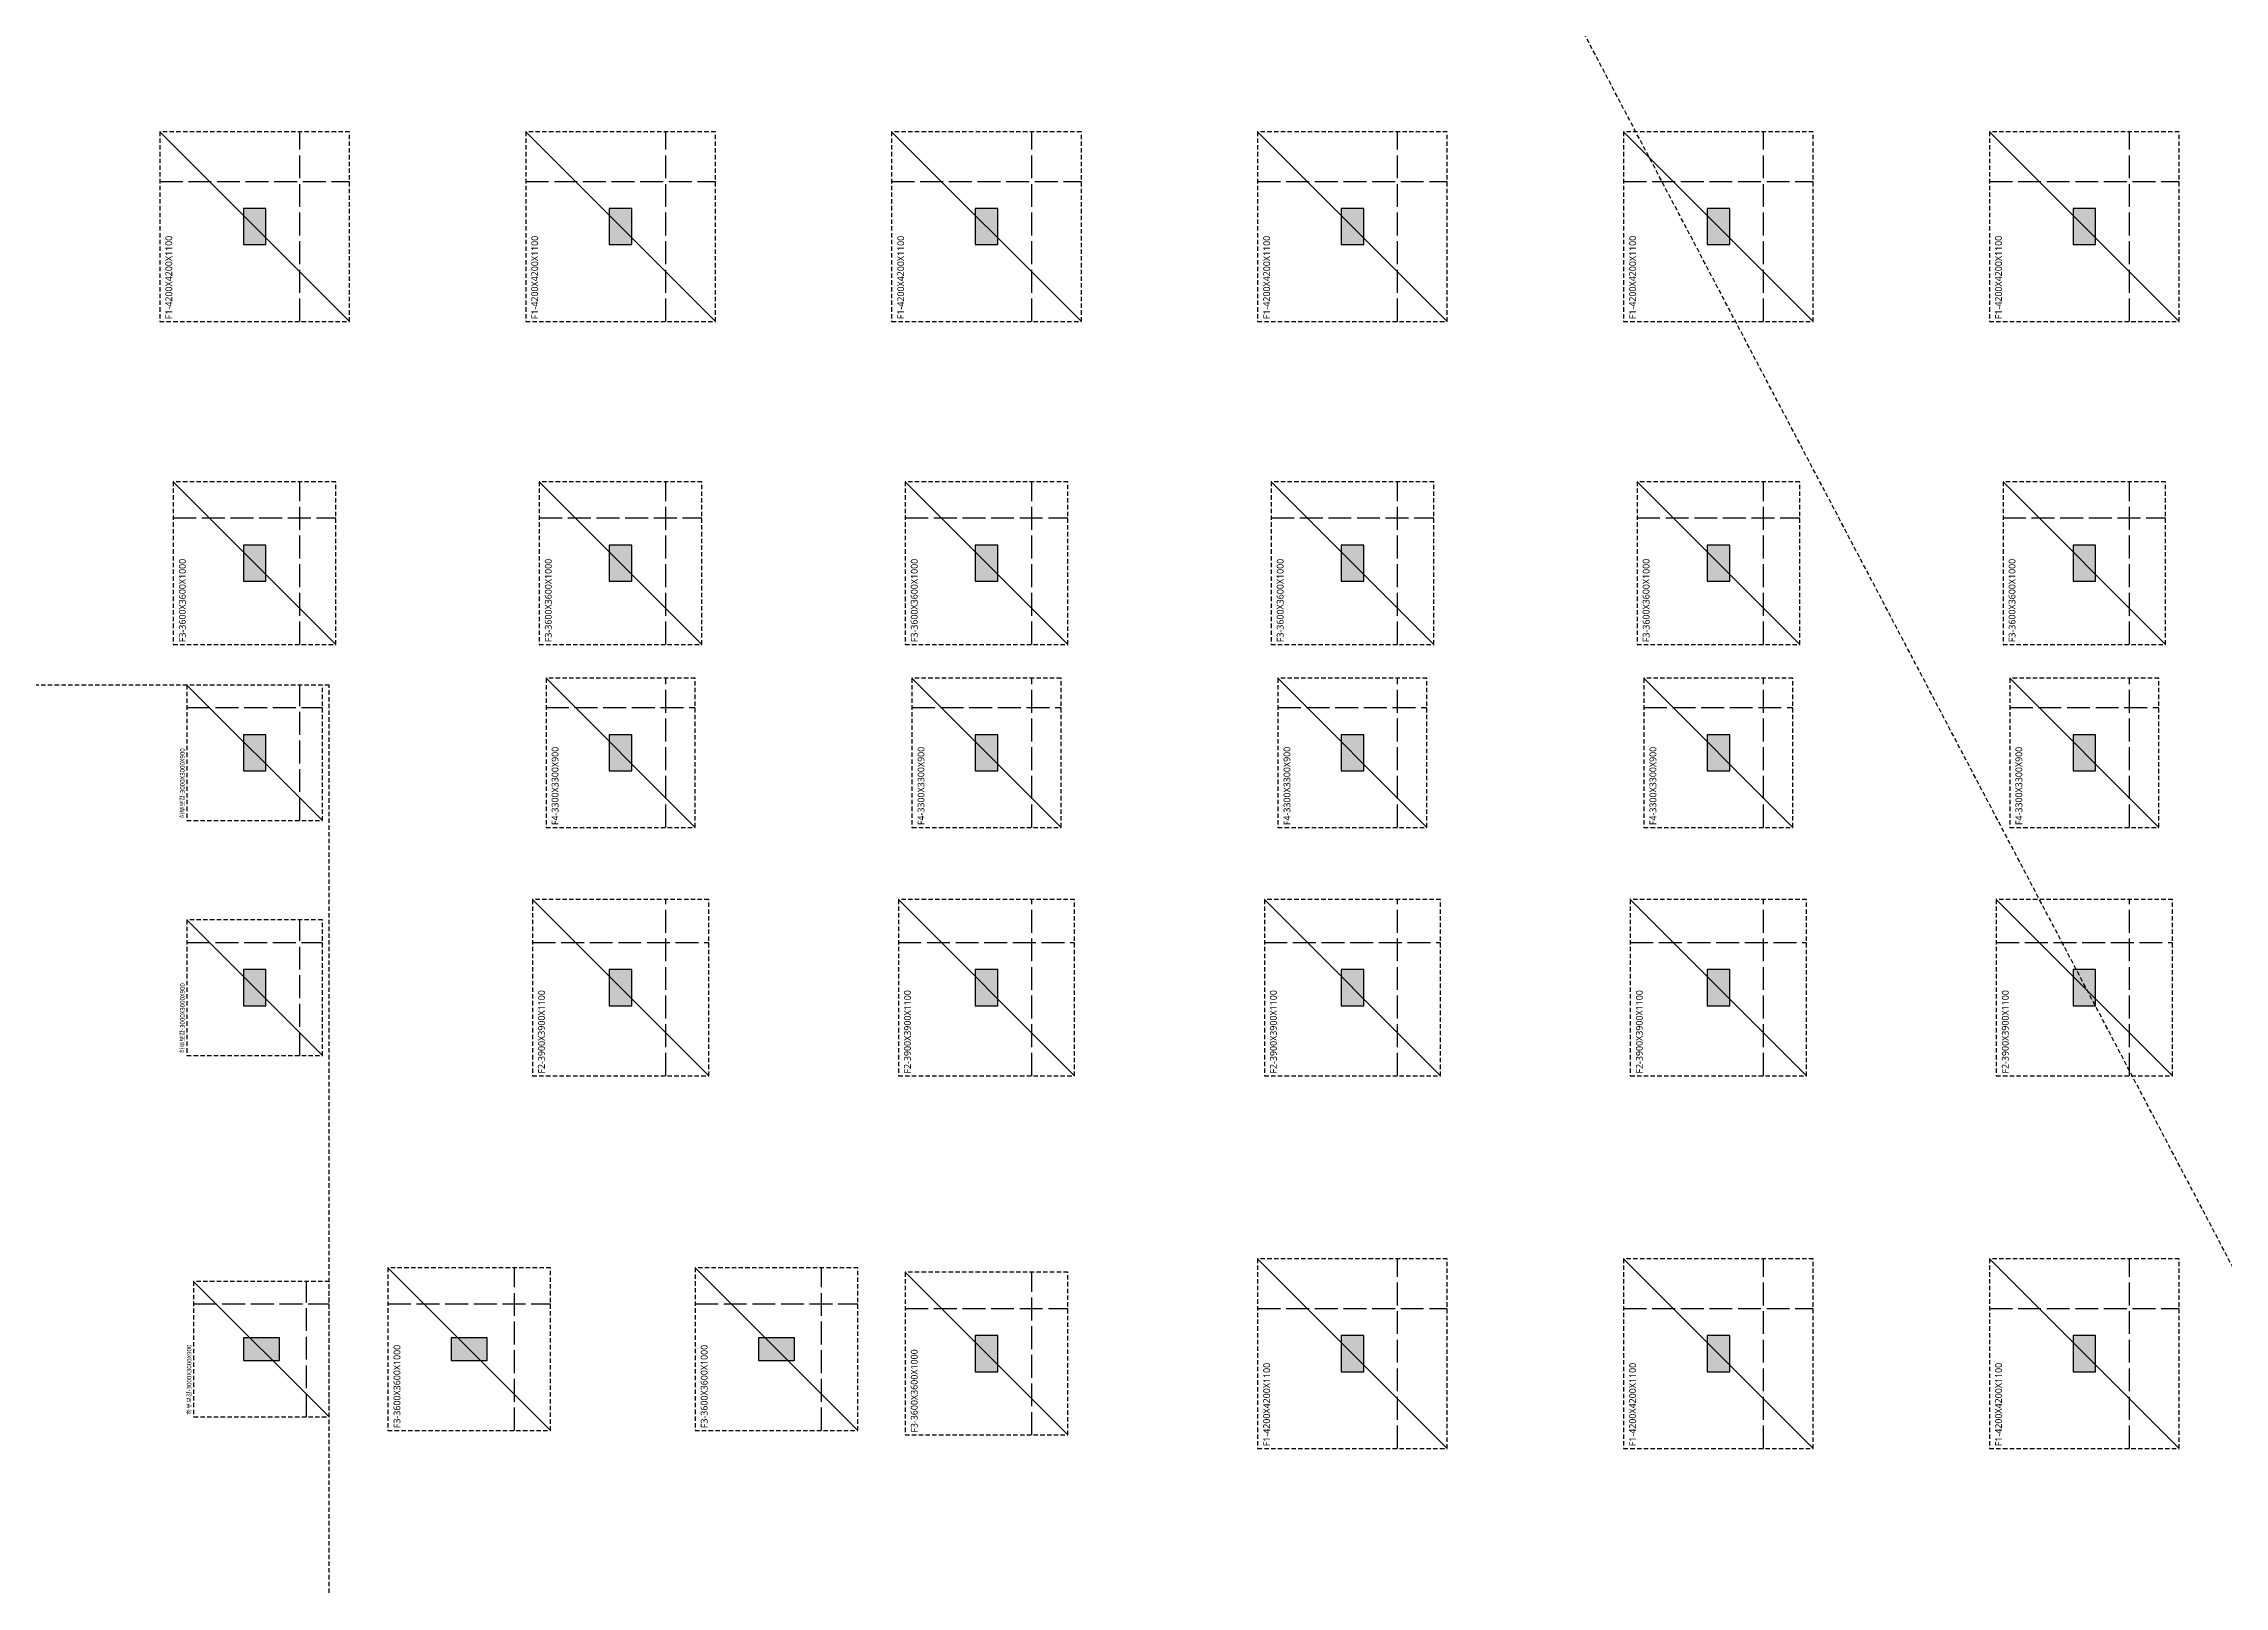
# Model space of a CAD drawing. Header units: millimetres. Extents: x 262481 to 2519995, y -394348 to 364571.
# Drawn here: x 2340174 to 2388445, y 74580 to 108732 of the extents above; entities that cross this region are included whole.
import ezdxf
from ezdxf.enums import TextEntityAlignment as Align

# ---------------------------------------------------------------- set-up
doc = ezdxf.new("R2010")
doc.units = ezdxf.units.MM
doc.header["$LTSCALE"] = 65
doc.linetypes.add('XS-기초$0$HID', pattern=[2.3, 1.5, -0.8])
doc.linetypes.add('XS-기초$0$HID2', pattern=[7.5, 6, -1.5])
doc.layers.add('XS-기초$0$0106', color=30, linetype='XS-기초$0$HID', plot=False)
doc.layers.add('XS-기초$0$DEFPOINT', color=144, linetype='Continuous', plot=False)
for name, color, linetype in [('XS-기초$0$252', 252, 'Continuous'), ('XS-기초$0$BAR-B', 2, 'XS-기초$0$HID2'), ('XS-기초$0$MAT', 3, 'XS-기초$0$HID'), ('XS-기초$0$WALL', 11, 'Continuous'), ('XS-기초$0$기초연단', 3, 'Continuous'), ('XS-기초$0$하부보강', 7, 'XS-기초$0$HID')]:
    doc.layers.add(name, color=color, linetype=linetype)
doc.styles.add('XS-기초$0$맑은고딕', font='malgun.ttf')

# ---------------------------------------------------------------- blocks, each defined once
blk = doc.blocks.new('XS-기초$0$A$C762E058C')
at = {"layer": 'XS-기초$0$252'}
h = blk.add_hatch(color=256, dxfattribs=at)
h.dxf.hatch_style = 1
h.paths.add_polyline_path([(6100, -22900), (5300, -22900), (5300, -23400), (6100, -23400)])
h.paths.add_polyline_path([(6100, -31000), (5300, -31000), (5300, -31500), (6100, -31500)])
h.paths.add_polyline_path([(6100, -39100), (5300, -39100), (5300, -39600), (6100, -39600)])
h.paths.add_polyline_path([(6100, -47200), (5300, -47200), (5300, -47700), (6100, -47700)])
h.paths.add_polyline_path([(6100, -55300), (5300, -55300), (5300, -55800), (6100, -55800)])
h.paths.add_polyline_path([(6100, -63400), (5300, -63400), (5300, -63900), (6100, -63900)])
h.paths.add_polyline_path([(50390, -22900), (50390, -23150), (44400, -23150), (44400, -23400), (43600, -23400), (43600, -23150), (40100, -23150), (40100, -23700), (39600, -23700), (39600, -23150), (34900, -23150), (34900, -23700), (34400, -23700), (34400, -23150), (26900, -23150), (26900, -23700), (26400, -23700), (26400, -22900)])
h.paths.add_polyline_path([(51300, -22900), (51300, -23150), (51800, -23150), (51800, -23700), (52300, -23700), (52300, -22900)])
h.paths.add_polyline_path([(40100, -28300), (40100, -27500), (39600, -27500), (39600, -28300)])
h.paths.add_polyline_path([(13600, -23700), (13600, -22900), (13100, -22900), (13100, -23700)])
h.paths.add_polyline_path([(13600, -28300), (13600, -27500), (13100, -27500), (13100, -28300)])
h.paths.add_polyline_path([(26900, -28300), (26900, -27500), (26400, -27500), (26400, -28300)])
h.paths.add_polyline_path([(18900, -23700), (18900, -22900), (18400, -22900), (18400, -23700)])
h.paths.add_polyline_path([(52300, -28300), (52300, -27500), (51800, -27500), (51800, -28300)])
h.paths.add_polyline_path([(44300, -28300), (44300, -27500), (43800, -27500), (43800, -28300)])
h.paths.add_polyline_path([(34900, -28300), (34900, -27500), (34400, -27500), (34400, -28300)])
h.paths.add_polyline_path([(18900, -28300), (18900, -27500), (18400, -27500), (18400, -28300)])
h.paths.add_polyline_path([(35050, -47200), (34250, -47200), (34250, -47700), (35050, -47700)])
h.paths.add_polyline_path([(40250, -47200), (39450, -47200), (39450, -47700), (40250, -47700)])
h.paths.add_polyline_path([(34900, -39750), (34900, -38950), (34400, -38950), (34400, -39750)])
h.paths.add_polyline_path([(40250, -39100), (39450, -39100), (39450, -39600), (40250, -39600)])
h.paths.add_polyline_path([(40100, -35100), (40100, -34300), (39600, -34300), (39600, -35100)])
h.paths.add_polyline_path([(44450, -39100), (43650, -39100), (43650, -39600), (44450, -39600)])
h.paths.add_polyline_path([(44300, -35100), (44300, -34300), (43800, -34300), (43800, -35100)])
h.paths.add_polyline_path([(34900, -35100), (34900, -34300), (34400, -34300), (34400, -35100)])
h.paths.add_polyline_path([(44450, -47200), (43650, -47200), (43650, -47700), (44450, -47700)])
h.paths.add_polyline_path([(44450, -63400), (43650, -63400), (43650, -63900), (44450, -63900)])
h.paths.add_polyline_path([(44450, -55300), (43650, -55300), (43650, -55800), (44450, -55800)])
h.paths.add_polyline_path([(52250, -63400), (51450, -63400), (51450, -63900), (52250, -63900)])
h.paths.add_polyline_path([(60350, -55300), (59550, -55300), (59550, -55800), (60350, -55800)])
h.paths.add_polyline_path([(52250, -55300), (51450, -55300), (51450, -55800), (52250, -55800)])
h.paths.add_polyline_path([(60350, -63400), (59550, -63400), (59550, -63900), (60350, -63900)])
h.paths.add_polyline_path([(52300, -35100), (52300, -34300), (51800, -34300), (51800, -35100)])
h.paths.add_polyline_path([(60300, -35100), (60300, -34300), (59800, -34300), (59800, -35100)])
h.paths.add_polyline_path([(60350, -39100), (59550, -39100), (59550, -39600), (60350, -39600)])
h.paths.add_polyline_path([(52250, -39100), (51450, -39100), (51450, -39600), (52250, -39600)])
h.paths.add_polyline_path([(60350, -47200), (59550, -47200), (59550, -47700), (60350, -47700)])
h.paths.add_polyline_path([(52250, -47200), (51450, -47200), (51450, -47700), (52250, -47700)])
h.paths.add_polyline_path([(60300, -23700), (60300, -22900), (59800, -22900), (59800, -23700)])
h.paths.add_polyline_path([(60300, -28300), (60300, -27500), (59800, -27500), (59800, -28300)])
h = blk.add_hatch(color=256, dxfattribs=at)
h.dxf.hatch_style = 1
h.paths.add_polyline_path([(93400, -71500), (92600, -71500), (92600, -72000), (93400, -72000)])
h.paths.add_polyline_path([(85300, -71500), (84500, -71500), (84500, -72000), (85300, -72000)])
h.paths.add_polyline_path([(93400, -63400), (92600, -63400), (92600, -63900), (93400, -63900)])
h.paths.add_polyline_path([(85300, -63400), (84500, -63400), (84500, -63900), (85300, -63900)])
h.paths.add_polyline_path([(93400, -55300), (92600, -55300), (92600, -55800), (93400, -55800)])
h.paths.add_polyline_path([(85300, -55300), (84500, -55300), (84500, -55800), (85300, -55800)])
h.paths.add_polyline_path([(93400, -47200), (92600, -47200), (92600, -47700), (93400, -47700)])
h.paths.add_polyline_path([(85300, -47200), (84500, -47200), (84500, -47700), (85300, -47700)])
h.paths.add_polyline_path([(93400, -39100), (92600, -39100), (92600, -39600), (93400, -39600)])
h.paths.add_polyline_path([(85300, -39100), (84500, -39100), (84500, -39600), (85300, -39600)])
h.paths.add_polyline_path([(73650, -71500), (72850, -71500), (72850, -72000), (73650, -72000)])
h.paths.add_polyline_path([(77850, -71500), (77050, -71500), (77050, -72000), (77850, -72000)])
h.paths.add_polyline_path([(68450, -71500), (67650, -71500), (67650, -72000), (68450, -72000)])
h.paths.add_polyline_path([(73650, -63400), (72850, -63400), (72850, -63900), (73650, -63900)])
h.paths.add_polyline_path([(77850, -63400), (77050, -63400), (77050, -63900), (77850, -63900)])
h.paths.add_polyline_path([(68450, -63400), (67650, -63400), (67650, -63900), (68450, -63900)])
h.paths.add_polyline_path([(73650, -55300), (72850, -55300), (72850, -55800), (73650, -55800)])
h.paths.add_polyline_path([(77850, -55300), (77050, -55300), (77050, -55800), (77850, -55800)])
h.paths.add_polyline_path([(68450, -55300), (67650, -55300), (67650, -55800), (68450, -55800)])
h.paths.add_polyline_path([(73650, -47200), (72850, -47200), (72850, -47700), (73650, -47700)])
h.paths.add_polyline_path([(77850, -47200), (77050, -47200), (77050, -47700), (77850, -47700)])
h.paths.add_polyline_path([(68450, -47200), (67650, -47200), (67650, -47700), (68450, -47700)])
h.paths.add_polyline_path([(73650, -39100), (72850, -39100), (72850, -39600), (73650, -39600)])
h.paths.add_polyline_path([(77850, -39100), (77050, -39100), (77050, -39600), (77850, -39600)])
h.paths.add_polyline_path([(68450, -39100), (67650, -39100), (67650, -39600), (68450, -39600)])
h.paths.add_polyline_path([(73650, -22900), (72850, -22900), (72850, -23400), (73650, -23400)])
h.paths.add_polyline_path([(73650, -31000), (72850, -31000), (72850, -31500), (73650, -31500)])
h.paths.add_polyline_path([(101500, -63400), (100700, -63400), (100700, -63900), (101500, -63900)])
h.paths.add_polyline_path([(101500, -41540), (100700, -41540), (100700, -42040), (101500, -42040)])
h.paths.add_polyline_path([(101500, -35500), (100700, -35500), (100700, -36000), (101500, -36000)])
h.paths.add_polyline_path([(101500, -29350), (100700, -29350), (100700, -29850), (101500, -29850)])
h.paths.add_polyline_path([(101500, -22900), (100700, -22900), (100700, -23400), (101500, -23400)])
h.paths.add_polyline_path([(68450, -22900), (67650, -22900), (67650, -23400), (68450, -23400)])
h.paths.add_polyline_path([(77850, -22900), (77050, -22900), (77050, -23400), (77850, -23400)])
h.paths.add_polyline_path([(85300, -22900), (84500, -22900), (84500, -23400), (85300, -23400)])
h.paths.add_polyline_path([(93400, -31000), (92600, -31000), (92600, -31500), (93400, -31500)])
h.paths.add_polyline_path([(77850, -31000), (77050, -31000), (77050, -31500), (77850, -31500)])
h.paths.add_polyline_path([(85300, -31000), (84500, -31000), (84500, -31500), (85300, -31500)])
h.paths.add_polyline_path([(93400, -22900), (92600, -22900), (92600, -23400), (93400, -23400)])
h.paths.add_polyline_path([(68450, -31000), (67650, -31000), (67650, -31500), (68450, -31500)])
h.paths.add_polyline_path([(101500, -47580), (100700, -47580), (100700, -48080), (101500, -48080)])
h.paths.add_polyline_path([(101500, -55300), (100700, -55300), (100700, -55800), (101500, -55800)])
h.paths.add_polyline_path([(101700, -72000), (101700, -71200), (101200, -71200), (101200, -72000)])
h.paths.add_polyline_path([(125700, -72000), (125700, -71200), (125200, -71200), (125200, -72000)])
h.paths.add_polyline_path([(117700, -72000), (117700, -71200), (117200, -71200), (117200, -72000)])
h.paths.add_polyline_path([(109700, -72000), (109700, -71200), (109200, -71200), (109200, -72000)])
h.paths.add_polyline_path([(136755, -71500), (135955, -71500), (135955, -72000), (136755, -72000)])
h.paths.add_polyline_path([(144555, -71500), (143755, -71500), (143755, -72000), (144555, -72000)])
h.paths.add_polyline_path([(133700, -72000), (133700, -71200), (133200, -71200), (133200, -72000)])
blk = doc.blocks.new('XS-기초$0$하부보강')
at = {"layer": 'XS-기초$0$BAR-B', "ltscale": 1.3}
for p, q in [((1000, 1500), (1000, -1500)), ((-1500, -1000), (1500, -1000))]:
    blk.add_line(p, q, dxfattribs=at)
at = {"layer": 'XS-기초$0$DEFPOINT'}
blk.add_line((1500, 1500), (-1500, -1500), dxfattribs=at)
at = {"layer": 'XS-기초$0$하부보강', "linetype": 'XS-기초$0$HID'}
blk.add_lwpolyline([(-1500, -1500), (1500, -1500), (1500, 1500), (-1500, 1500)], close=True, dxfattribs=at)
at = {"layer": 'XS-기초$0$DEFPOINT', "color": 1, "style": 'XS-기초$0$맑은고딕'}
blk.add_text('하부보강-3000X3000X900', height=100, dxfattribs=at).set_placement((-1450, 1600), align=Align.MIDDLE_LEFT)
blk = doc.blocks.new('XS-기초$0$F3')
at = {"layer": 'XS-기초$0$BAR-B', "ltscale": 1.3}
for p, q in [((1000, 1800), (1000, -1800)), ((-1800, -1000), (1800, -1000))]:
    blk.add_line(p, q, dxfattribs=at)
at = {"layer": 'XS-기초$0$DEFPOINT'}
blk.add_line((1800, 1800), (-1800, -1800), dxfattribs=at)
at = {"layer": 'XS-기초$0$MAT', "linetype": 'XS-기초$0$HID'}
blk.add_lwpolyline([(-1800, -1800), (1800, -1800), (1800, 1800), (-1800, 1800)], close=True, dxfattribs=at)
at = {"layer": 'XS-기초$0$DEFPOINT', "color": 1, "style": 'XS-기초$0$맑은고딕'}
blk.add_text('F3-3600X3600X1000', height=150, dxfattribs=at).set_placement((-1750, 1600), align=Align.MIDDLE_LEFT)
blk = doc.blocks.new('XS-기초$0$F1')
at = {"layer": 'XS-기초$0$BAR-B', "ltscale": 1.3}
for p, q in [((1000, 2100), (1000, -2100)), ((-2100, -1000), (2100, -1000))]:
    blk.add_line(p, q, dxfattribs=at)
at = {"layer": 'XS-기초$0$DEFPOINT'}
blk.add_line((2100, 2100), (-2100, -2100), dxfattribs=at)
at = {"layer": 'XS-기초$0$MAT', "linetype": 'XS-기초$0$HID'}
blk.add_lwpolyline([(-2100, -2100), (2100, -2100), (2100, 2100), (-2100, 2100)], close=True, dxfattribs=at)
at = {"layer": 'XS-기초$0$DEFPOINT', "color": 1, "style": 'XS-기초$0$맑은고딕'}
blk.add_text('F1-4200X4200X1100', height=150, dxfattribs=at).set_placement((-2050, 1900), align=Align.MIDDLE_LEFT)
blk = doc.blocks.new('XS-기초$0$F2')
at = {"layer": 'XS-기초$0$BAR-B', "ltscale": 1.3}
for p, q in [((1000, 1950), (1000, -1950)), ((-1950, -1000), (1950, -1000))]:
    blk.add_line(p, q, dxfattribs=at)
at = {"layer": 'XS-기초$0$DEFPOINT'}
blk.add_line((1950, 1950), (-1950, -1950), dxfattribs=at)
at = {"layer": 'XS-기초$0$MAT', "linetype": 'XS-기초$0$HID'}
blk.add_lwpolyline([(-1950, -1950), (1950, -1950), (1950, 1950), (-1950, 1950)], close=True, dxfattribs=at)
at = {"layer": 'XS-기초$0$DEFPOINT', "color": 1, "style": 'XS-기초$0$맑은고딕'}
blk.add_text('F2-3900X3900X1100', height=150, dxfattribs=at).set_placement((-1900, 1750), align=Align.MIDDLE_LEFT)
blk = doc.blocks.new('XS-기초$0$F4')
at = {"layer": 'XS-기초$0$BAR-B', "ltscale": 1.3}
for p, q in [((1000, 1650), (1000, -1650)), ((-1650, -1000), (1650, -1000))]:
    blk.add_line(p, q, dxfattribs=at)
at = {"layer": 'XS-기초$0$DEFPOINT'}
blk.add_line((1650, 1650), (-1650, -1650), dxfattribs=at)
at = {"layer": 'XS-기초$0$MAT', "linetype": 'XS-기초$0$HID'}
blk.add_lwpolyline([(-1650, -1650), (1650, -1650), (1650, 1650), (-1650, 1650)], close=True, dxfattribs=at)
at = {"layer": 'XS-기초$0$DEFPOINT', "color": 1, "style": 'XS-기초$0$맑은고딕'}
blk.add_text('F4-3300X3300X900', height=150, dxfattribs=at).set_placement((-1600, 1450), align=Align.MIDDLE_LEFT)

msp = doc.modelspace()

# ---------------------------------------------------------------- linework, layer by layer
at = {"layer": 'XS-기초$0$0106'}
msp.add_line((2414040.9, 33322.8), (2239870.6, 364570.9), dxfattribs=at)
at = {"layer": 'XS-기초$0$WALL'}
for p, q in [((2345095.4, 105082.3), (2344595.4, 105082.3)), ((2344595.4, 105082.3), (2344595.4, 104282.3)), ((2345095.4, 104282.3), (2345095.4, 105082.3)), ((2353195.4, 105082.3), (2352695.4, 105082.3)), ((2352695.4, 105082.3), (2352695.4, 104282.3)), ((2353195.4, 104282.3), (2353195.4, 105082.3)), ((2361295.4, 105082.3), (2360795.4, 105082.3)), ((2360795.4, 105082.3), (2360795.4, 104282.3)), ((2361295.4, 104282.3), (2361295.4, 105082.3)), ((2369395.4, 105082.3), (2368895.4, 105082.3)), ((2368895.4, 105082.3), (2368895.4, 104282.3)), ((2369395.4, 104282.3), (2369395.4, 105082.3)), ((2377495.4, 105082.3), (2376995.4, 105082.3)), ((2376995.4, 105082.3), (2376995.4, 104282.3)), ((2377495.4, 104282.3), (2377495.4, 105082.3)), ((2385595.4, 105082.3), (2385095.4, 105082.3)), ((2385095.4, 105082.3), (2385095.4, 104282.3)), ((2385595.4, 104282.3), (2385595.4, 105082.3)), ((2344595.4, 104282.3), (2345095.4, 104282.3)), ((2352695.4, 104282.3), (2353195.4, 104282.3)), ((2360795.4, 104282.3), (2361295.4, 104282.3)), ((2368895.4, 104282.3), (2369395.4, 104282.3)), ((2376995.4, 104282.3), (2377495.4, 104282.3)), ((2385095.4, 104282.3), (2385595.4, 104282.3)), ((2345095.4, 97632.3), (2344595.4, 97632.3)), ((2344595.4, 97632.3), (2344595.4, 96832.3)), ((2345095.4, 96832.3), (2345095.4, 97632.3)), ((2353195.4, 97632.3), (2352695.4, 97632.3)), ((2352695.4, 97632.3), (2352695.4, 96832.3)), ((2353195.4, 96832.3), (2353195.4, 97632.3)), ((2361295.4, 97632.3), (2360795.4, 97632.3)), ((2360795.4, 97632.3), (2360795.4, 96832.3)), ((2361295.4, 96832.3), (2361295.4, 97632.3)), ((2369395.4, 97632.3), (2368895.4, 97632.3)), ((2368895.4, 97632.3), (2368895.4, 96832.3)), ((2369395.4, 96832.3), (2369395.4, 97632.3)), ((2377495.4, 97632.3), (2376995.4, 97632.3)), ((2376995.4, 97632.3), (2376995.4, 96832.3)), ((2377495.4, 96832.3), (2377495.4, 97632.3)), ((2385595.4, 97632.3), (2385095.4, 97632.3)), ((2385095.4, 97632.3), (2385095.4, 96832.3)), ((2385595.4, 96832.3), (2385595.4, 97632.3)), ((2344595.4, 96832.3), (2345095.4, 96832.3)), ((2352695.4, 96832.3), (2353195.4, 96832.3)), ((2360795.4, 96832.3), (2361295.4, 96832.3)), ((2368895.4, 96832.3), (2369395.4, 96832.3)), ((2376995.4, 96832.3), (2377495.4, 96832.3)), ((2385095.4, 96832.3), (2385595.4, 96832.3)), ((2345095.4, 93432.3), (2344595.4, 93432.3)), ((2344595.4, 93432.3), (2344595.4, 92632.3)), ((2345095.4, 92632.3), (2345095.4, 93432.3)), ((2353195.4, 93432.3), (2352695.4, 93432.3)), ((2352695.4, 93432.3), (2352695.4, 92632.3)), ((2353195.4, 92632.3), (2353195.4, 93432.3)), ((2361295.4, 93432.3), (2360795.4, 93432.3)), ((2360795.4, 93432.3), (2360795.4, 92632.3)), ((2361295.4, 92632.3), (2361295.4, 93432.3)), ((2369395.4, 93432.3), (2368895.4, 93432.3)), ((2368895.4, 93432.3), (2368895.4, 92632.3)), ((2369395.4, 92632.3), (2369395.4, 93432.3)), ((2377495.4, 93432.3), (2376995.4, 93432.3)), ((2376995.4, 93432.3), (2376995.4, 92632.3)), ((2377495.4, 92632.3), (2377495.4, 93432.3)), ((2385595.4, 93432.3), (2385095.4, 93432.3)), ((2385095.4, 93432.3), (2385095.4, 92632.3)), ((2385595.4, 92632.3), (2385595.4, 93432.3)), ((2344595.4, 92632.3), (2345095.4, 92632.3)), ((2352695.4, 92632.3), (2353195.4, 92632.3)), ((2360795.4, 92632.3), (2361295.4, 92632.3)), ((2368895.4, 92632.3), (2369395.4, 92632.3)), ((2376995.4, 92632.3), (2377495.4, 92632.3)), ((2385095.4, 92632.3), (2385595.4, 92632.3)), ((2345095.4, 88232.3), (2344595.4, 88232.3)), ((2344595.4, 88232.3), (2344595.4, 87432.3)), ((2345095.4, 87432.3), (2345095.4, 88232.3)), ((2353195.4, 88232.3), (2352695.4, 88232.3)), ((2352695.4, 88232.3), (2352695.4, 87432.3)), ((2353195.4, 87432.3), (2353195.4, 88232.3)), ((2361295.4, 88232.3), (2360795.4, 88232.3)), ((2360795.4, 88232.3), (2360795.4, 87432.3)), ((2361295.4, 87432.3), (2361295.4, 88232.3)), ((2369395.4, 88232.3), (2368895.4, 88232.3)), ((2368895.4, 88232.3), (2368895.4, 87432.3)), ((2369395.4, 87432.3), (2369395.4, 88232.3)), ((2377495.4, 88232.3), (2376995.4, 88232.3)), ((2376995.4, 88232.3), (2376995.4, 87432.3)), ((2377495.4, 87432.3), (2377495.4, 88232.3)), ((2385595.4, 88232.3), (2385095.4, 88232.3)), ((2385095.4, 88232.3), (2385095.4, 87432.3)), ((2385595.4, 87432.3), (2385595.4, 88232.3)), ((2344595.4, 87432.3), (2345095.4, 87432.3)), ((2352695.4, 87432.3), (2353195.4, 87432.3)), ((2360795.4, 87432.3), (2361295.4, 87432.3)), ((2368895.4, 87432.3), (2369395.4, 87432.3)), ((2376995.4, 87432.3), (2377495.4, 87432.3)), ((2385095.4, 87432.3), (2385595.4, 87432.3)), ((2361295.4, 80132.3), (2360795.4, 80132.3)), ((2360795.4, 80132.3), (2360795.4, 79332.3)), ((2361295.4, 79332.3), (2361295.4, 80132.3)), ((2369395.4, 80132.3), (2368895.4, 80132.3)), ((2368895.4, 80132.3), (2368895.4, 79332.3)), ((2369395.4, 79332.3), (2369395.4, 80132.3)), ((2377495.4, 80132.3), (2376995.4, 80132.3)), ((2376995.4, 80132.3), (2376995.4, 79332.3)), ((2377495.4, 79332.3), (2377495.4, 80132.3)), ((2385595.4, 80132.3), (2385095.4, 80132.3)), ((2385095.4, 80132.3), (2385095.4, 79332.3)), ((2385595.4, 79332.3), (2385595.4, 80132.3)), ((2344595.4, 80082.3), (2344595.4, 79582.3)), ((2345395.4, 80082.3), (2344595.4, 80082.3)), ((2345395.4, 79582.3), (2345395.4, 80082.3)), ((2349195.4, 80082.3), (2349195.4, 79582.3)), ((2349995.4, 80082.3), (2349195.4, 80082.3)), ((2349995.4, 79582.3), (2349995.4, 80082.3)), ((2355995.4, 80082.3), (2355995.4, 79582.3)), ((2356795.4, 80082.3), (2355995.4, 80082.3)), ((2356795.4, 79582.3), (2356795.4, 80082.3)), ((2344595.4, 79582.3), (2345395.4, 79582.3)), ((2349195.4, 79582.3), (2349995.4, 79582.3)), ((2355995.4, 79582.3), (2356795.4, 79582.3)), ((2360795.4, 79332.3), (2361295.4, 79332.3)), ((2368895.4, 79332.3), (2369395.4, 79332.3)), ((2376995.4, 79332.3), (2377495.4, 79332.3)), ((2385095.4, 79332.3), (2385595.4, 79332.3))]:
    msp.add_line(p, q, dxfattribs=at)
at = {"layer": 'XS-기초$0$기초연단', "linetype": 'XS-기초$0$HID'}
for p, q in [((2346495.4, 94532.3), (2338695.4, 94532.3)), ((2346495.4, 45732.3), (2346495.4, 94532.3))]:
    msp.add_line(p, q, dxfattribs=at)

# ---------------------------------------------------------------- block references
at = {"layer": 'XS-기초$0$252', "rotation": 90}
msp.add_blockref('XS-기초$0$A$C762E058C', (2321695.4, 19782.3), dxfattribs=at)
at = {"layer": 'XS-기초$0$MAT', "rotation": 90}
for name, p in [('XS-기초$0$F1', (2344845.4, 104682.3)), ('XS-기초$0$F1', (2352945.4, 104682.3)), ('XS-기초$0$F1', (2361045.4, 104682.3)), ('XS-기초$0$F1', (2369145.4, 104682.3)), ('XS-기초$0$F1', (2377245.4, 104682.3)), ('XS-기초$0$F1', (2385345.4, 104682.3)), ('XS-기초$0$F3', (2344845.4, 97232.3)), ('XS-기초$0$F3', (2352945.4, 97232.3)), ('XS-기초$0$F3', (2361045.4, 97232.3)), ('XS-기초$0$F3', (2369145.4, 97232.3)), ('XS-기초$0$F3', (2377245.4, 97232.3)), ('XS-기초$0$F3', (2385345.4, 97232.3)), ('XS-기초$0$F4', (2352945.4, 93032.3)), ('XS-기초$0$F4', (2361045.4, 93032.3)), ('XS-기초$0$F4', (2369145.4, 93032.3)), ('XS-기초$0$F4', (2377245.4, 93032.3)), ('XS-기초$0$F4', (2385345.4, 93032.3)), ('XS-기초$0$F2', (2352945.4, 87832.3)), ('XS-기초$0$F2', (2361045.4, 87832.3)), ('XS-기초$0$F2', (2369145.4, 87832.3)), ('XS-기초$0$F2', (2377245.4, 87832.3)), ('XS-기초$0$F2', (2385345.4, 87832.3)), ('XS-기초$0$F3', (2349595.4, 79832.3)), ('XS-기초$0$F3', (2356395.4, 79832.3)), ('XS-기초$0$F1', (2369145.4, 79732.3)), ('XS-기초$0$F1', (2377245.4, 79732.3)), ('XS-기초$0$F1', (2385345.4, 79732.3)), ('XS-기초$0$F3', (2361045.4, 79732.3))]:
    msp.add_blockref(name, p, dxfattribs=at)
at = {"layer": 'XS-기초$0$하부보강', "rotation": 90}
for p in [(2344845.4, 93032.3), (2344845.4, 87832.3), (2344995.4, 79832.3)]:
    msp.add_blockref('XS-기초$0$하부보강', p, dxfattribs=at)

doc.saveas('drawing.dxf')
